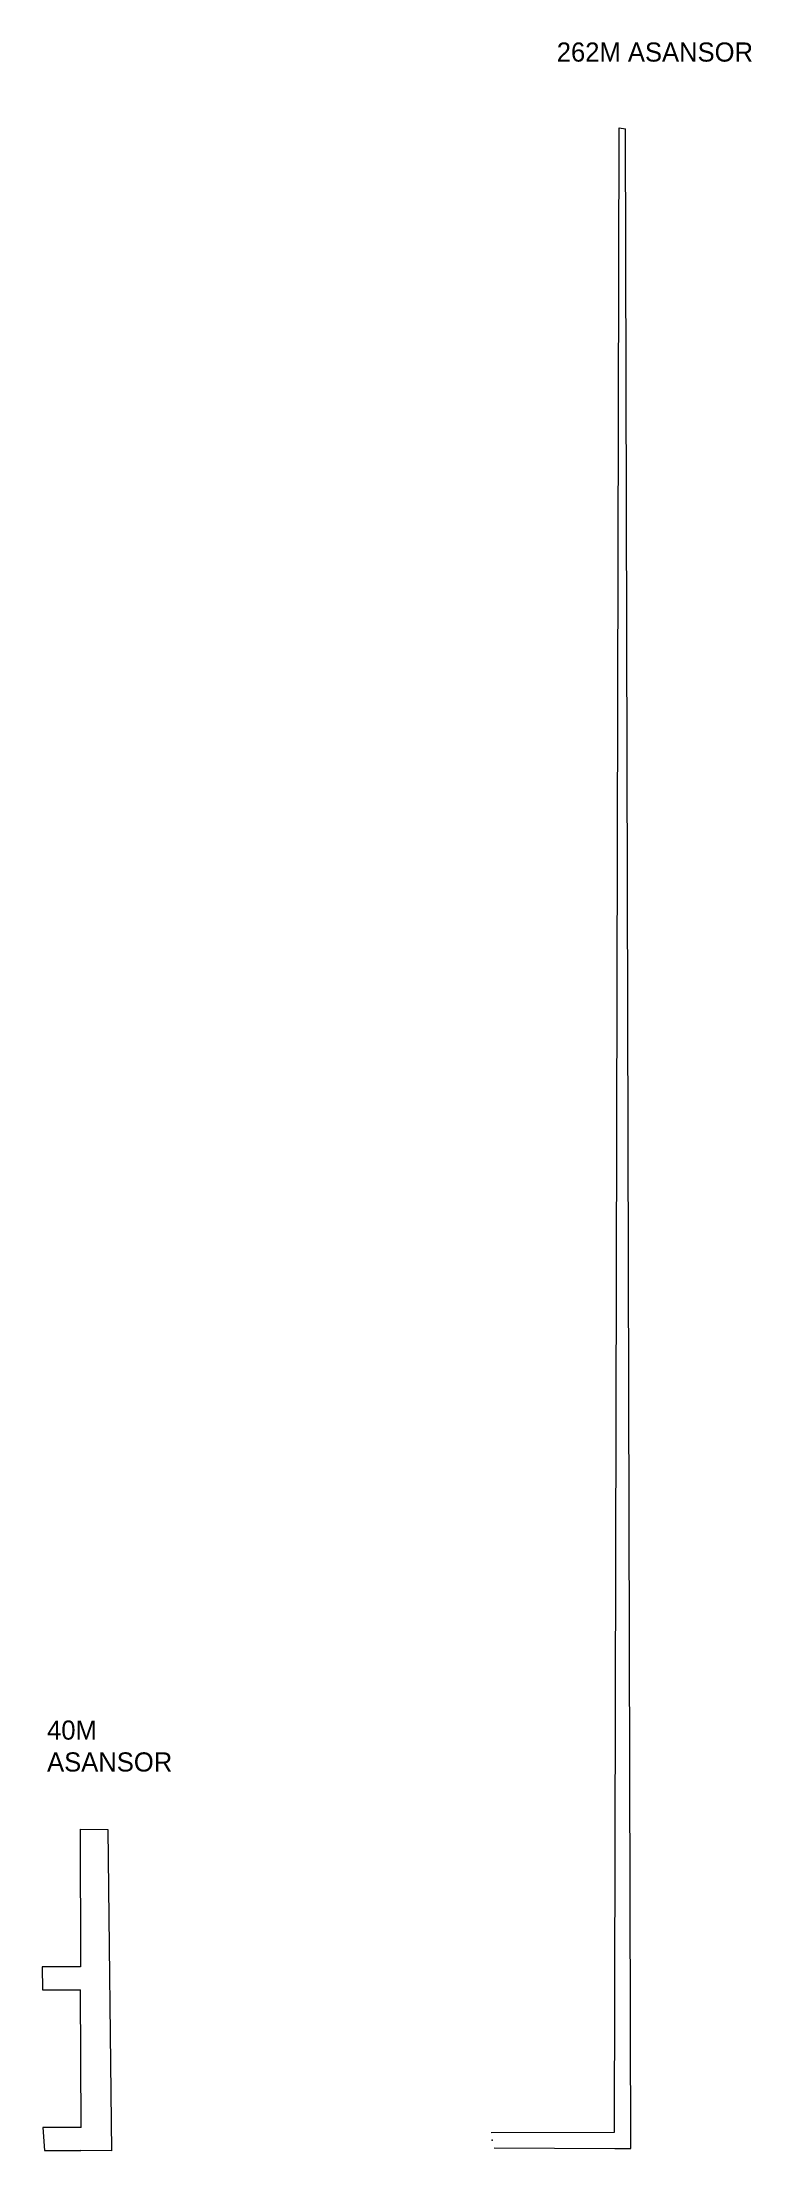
# Model space of a CAD drawing. Header units: metres. Extents: x 677439 to 677532, y 4146301 to 4146577.
import ezdxf

# ---------------------------------------------------------------- set-up
doc = ezdxf.new("R2010")
doc.units = ezdxf.units.M
for name, color, linetype, lineweight in [('BAGLANTILAR', 12, 'Continuous', 0), ('INIT_COORD', 5, 'Continuous', 0), ('TEXT', 1, 'Continuous', 0)]:
    doc.layers.add(name, color=color, linetype=linetype, lineweight=lineweight)

msp = doc.modelspace()

# ---------------------------------------------------------------- linework, layer by layer
at = {"layer": 'BAGLANTILAR'}
for p, q in [((677513.88, 4146303.31), (677514.47, 4146565.31)), ((677514.47, 4146565.31), (677515.33, 4146565.18)), ((677516.01, 4146301.18), (677515.33, 4146565.18)), ((677444.05, 4146342.91), (677447.69, 4146342.86)), ((677444.05, 4146342.91), (677444.1, 4146324.91)), ((677447.69, 4146342.86), (677448.17, 4146300.85)), ((677444.1, 4146324.91), (677439.1, 4146324.91)), ((677439.1, 4146324.91), (677439.12, 4146321.91)), ((677439.12, 4146321.91), (677444.11, 4146321.91)), ((677444.2, 4146303.91), (677444.11, 4146321.91)), ((677444.2, 4146303.91), (677439.2, 4146303.89)), ((677439.2, 4146303.89), (677439.4, 4146300.9)), ((677497.77, 4146303.26), (677513.88, 4146303.31)), ((677439.4, 4146300.9), (677444.17, 4146300.91)), ((677448.17, 4146300.85), (677444.17, 4146300.91)), ((677498.17, 4146301.23), (677513.93, 4146301.18)), ((677513.95, 4146301.18), (677516.01, 4146301.18))]:
    msp.add_line(p, q, dxfattribs=at)
at = {"layer": 'INIT_COORD'}
msp.add_point((677497.9, 4146302.26), dxfattribs=at)

# ---------------------------------------------------------------- texts
at = {"layer": 'TEXT', "char_height": 2.5, "attachment_point": 1}
for s, insert, width in [('{262M ASANSOR}', (677506.33, 4146576.48), 28.8859), ('{40M ASANSOR}', (677439.74, 4146357.11), 4.0187)]:
    msp.add_mtext(s, dxfattribs=dict(at, insert=insert, width=width))

doc.saveas('drawing.dxf')
